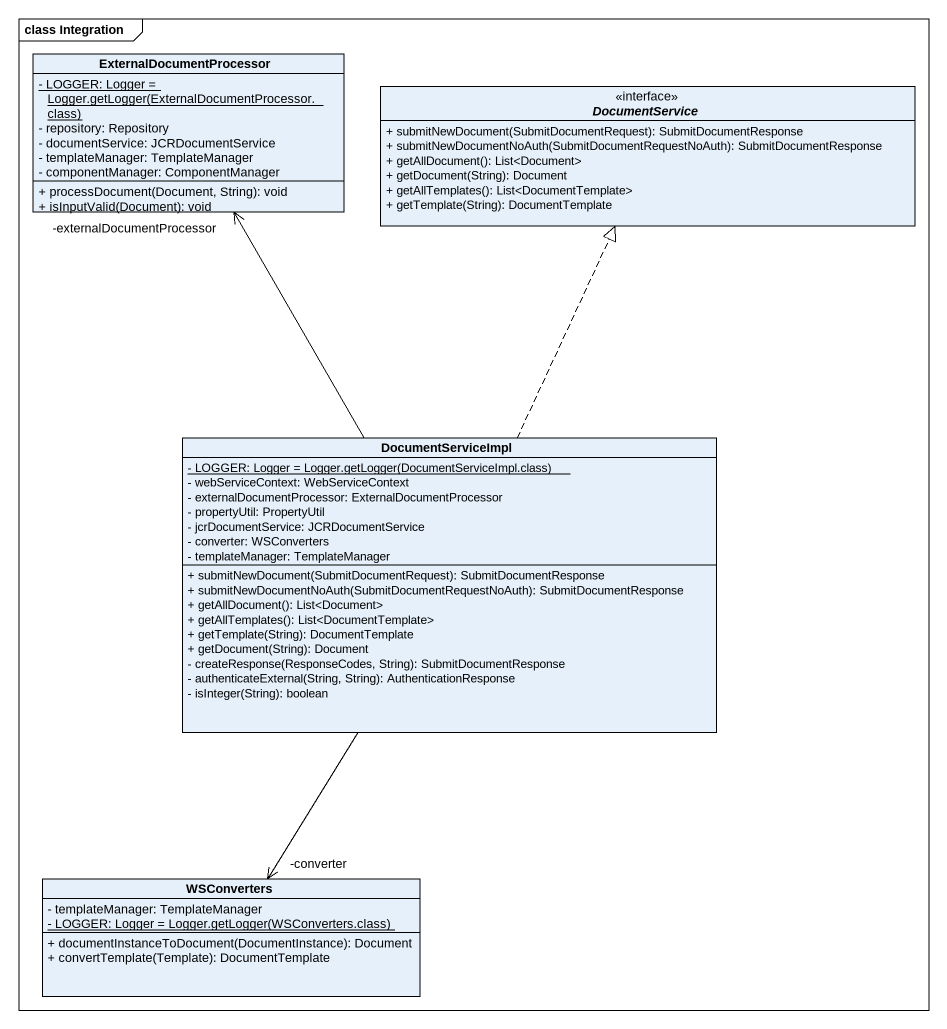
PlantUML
@startuml
mainframe class Integration
hide circle
hide empty members
skinparam classAttributeIconSize 0
class ExternalDocumentProcessor {
  {static} {field} - LOGGER: Logger = Logger.getLogger(ExternalDocumentProcessor.class)
  - repository: Repository
  - documentService: JCRDocumentService
  - templateManager: TemplateManager
  - componentManager: ComponentManager
  + processDocument(Document, String): void
  + isInputValid(Document): void
}
interface DocumentService <<interface>> {
  + submitNewDocument(SubmitDocumentRequest): SubmitDocumentResponse
  + submitNewDocumentNoAuth(SubmitDocumentRequestNoAuth): SubmitDocumentResponse
  + getAllDocument(): List<Document>
  + getDocument(String): Document
  + getAllTemplates(): List<DocumentTemplate>
  + getTemplate(String): DocumentTemplate
}
class DocumentServiceImpl {
  {static} {field} - LOGGER: Logger = Logger.getLogger(DocumentServiceImpl.class)
  - webServiceContext: WebServiceContext
  - externalDocumentProcessor: ExternalDocumentProcessor
  - propertyUtil: PropertyUtil
  - jcrDocumentService: JCRDocumentService
  - converter: WSConverters
  - templateManager: TemplateManager
  + submitNewDocument(SubmitDocumentRequest): SubmitDocumentResponse
  + submitNewDocumentNoAuth(SubmitDocumentRequestNoAuth): SubmitDocumentResponse
  + getAllDocument(): List<Document>
  + getAllTemplates(): List<DocumentTemplate>
  + getTemplate(String): DocumentTemplate
  + getDocument(String): Document
  - createResponse(ResponseCodes, String): SubmitDocumentResponse
  - authenticateExternal(String, String): AuthenticationResponse
  - isInteger(String): boolean
}
class WSConverters {
  - templateManager: TemplateManager
  {static} {field} - LOGGER: Logger = Logger.getLogger(WSConverters.class)
  + documentInstanceToDocument(DocumentInstance): Document
  + convertTemplate(Template): DocumentTemplate
}
DocumentServiceImpl -up-> "-externalDocumentProcessor" ExternalDocumentProcessor
DocumentServiceImpl .up.|> DocumentService
DocumentServiceImpl --> "-converter" WSConverters
@enduml
